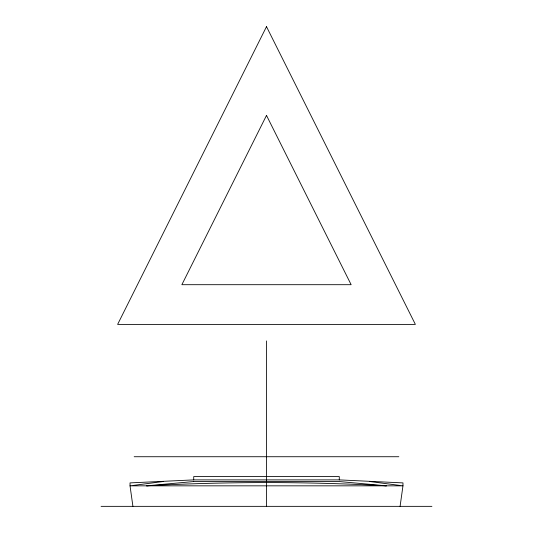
<?xml version="1.0" encoding="UTF-8"?>
<svg xmlns="http://www.w3.org/2000/svg" width="533" height="533" viewBox="0 0 533 533"><rect width="100%" height="100%" fill="white"/><g stroke="black" fill="none" stroke-linecap="round" stroke-linejoin="round"><path stroke-width="0.8" d="M400.083 506.35L402.968 485.836L402.968 482.898L339.281 479.887L193.719 479.887L130.032 482.898L130.032 485.836L132.917 506.35M163.118 481.539L130.032 485.836L402.968 485.836L369.882 481.539M134.169 456.728L398.831 456.728M101.083 506.35L431.917 506.35M339.281 479.887L339.281 476.575L193.719 476.575L193.719 479.887M266.5 340.933L266.5 506.35M266.5 26.65L117.626 324.397L415.374 324.397L266.5 26.65M266.5 115.421L181.86 284.695L351.14 284.695L266.5 115.421M193.719 481.539L146.575 485.836A2211.444 2211.444 0 0 1 386.425 485.836L339.281 481.539L193.719 481.539"/></g></svg>
